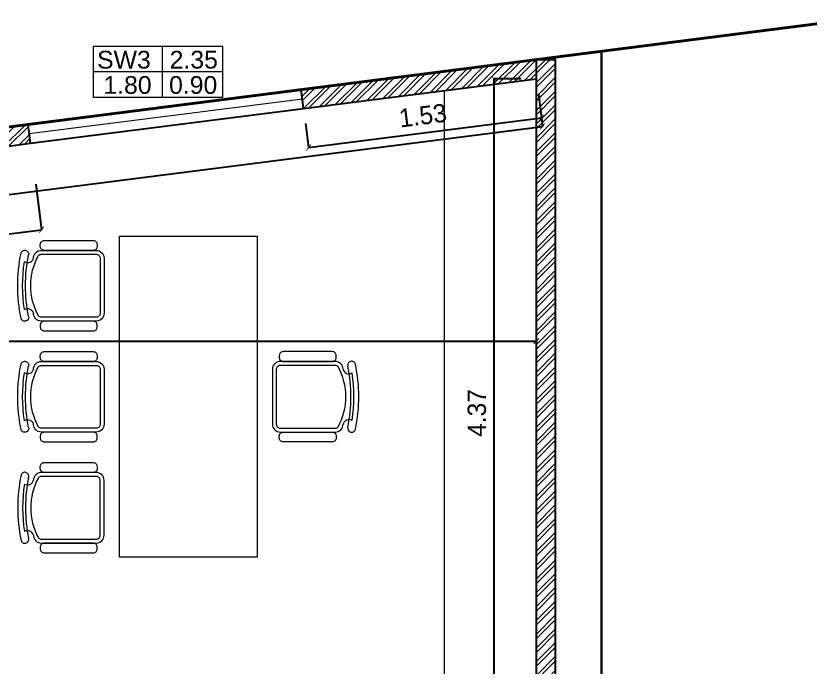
# Model space of a CAD drawing. Header units: metres. Extents: x 494 to 1845, y -666 to 1061.
# Drawn here: x 1543.4 to 1548.59, y 282.47 to 286.73 of the extents above; entities that cross this region are included whole.
import ezdxf

# ---------------------------------------------------------------- set-up
doc = ezdxf.new("R2010")
doc.units = ezdxf.units.M
doc.header["$MEASUREMENT"] = 0
doc.linetypes.add('1', pattern=[0])
doc.layers.get('Defpoints').update_dxf_attribs({"color": 12})
for name, color, linetype in [('CLOUMN GRID', 7, 'Continuous'), ('PLOT - SURVEY', 1, '1'), ('VDA DIMENSION', 8, 'Continuous'), ('VDA_ROOF', 250, 'Continuous'), ('VDA_WALL BELOW', 8, '1')]:
    doc.layers.add(name, color=color, linetype=linetype)
for name, color, linetype, lineweight in [('VDA-DW TAGS', 4, 'Continuous', 9), ('VDA-HATCH', 8, 'Continuous', 9), ('VDA-WALL', 250, 'Continuous', 25), ('VDA-WINDOW', 5, 'Continuous', 9), ('VDA_FURNITURE', 8, 'Continuous', 13)]:
    doc.layers.add(name, color=color, linetype=linetype, lineweight=lineweight)
doc.styles.add('arial', font='arial.ttf', dxfattribs={"height": 0.3})
doc.styles.add('RS', font='GOTHIC.TTF')
doc.dimstyles.new('SMALL-1', dxfattribs={"dimtxt": 0.16, "dimasz": 0.035, "dimexe": 0, "dimexo": 0.1, "dimgap": 0.05, "dimtad": 1, "dimzin": 0, "dimdsep": 46, "dimtxsty": 'RS', "dimblk": 'DOT', "dimcen": 2.5, "dimclrd": 256, "dimclre": 256, "dimclrt": 5, "dimadec": 0, "dimazin": 0, "dimtfac": 1, "dimtdec": 3, "dimtofl": 0, "dimtmove": 0, "dimatfit": 3, "dimfxl": 0, "dimtolj": 1, "dimtzin": 0, "dimarcsym": 0})

# ---------------------------------------------------------------- blocks, each defined once
blk = doc.blocks.new('D.CABIN')
at = {"layer": 'VDA_FURNITURE'}
for p, q in [((-0.9, 2.1), (0, 2.1)), ((-0.9, 0), (-0.9, 2.1)), ((0, 2.1), (0, 0)), ((0, 0), (-0.9, 0))]:
    blk.add_line(p, q, dxfattribs=at)
blk = doc.blocks.new('chair')
at = {"layer": 'VDA_FURNITURE'}
for p, q in [((-0.2311, -0.5111), (-0.2311, -0.5111)), ((0.2311, -0.5111), (0.2311, -0.5111))]:
    blk.add_line(p, q, dxfattribs=at)
for points in [[(0.1798, -0.4623), (0.1798, -0.4623, 0.414214), (0.2311, -0.4109), (0.2311, -0.0514, 0.414214), (0.1798, 0), (-0.1798, 0, 0.414214), (-0.2311, -0.0514), (-0.2311, -0.4109, 0.414214), (-0.1798, -0.4623)], [(0.197, -0.4299, 0.211652), (0.2054, -0.4109), (0.2054, -0.0514, 0.414214), (0.1798, -0.0257), (-0.1798, -0.0257, 0.414214), (-0.2054, -0.0514), (-0.2054, -0.4109, 0.211652), (-0.197, -0.4299)]]:
    blk.add_lwpolyline(points, format="xyb", dxfattribs=at)
for points in [[(-0.2697, -0.0449), (-0.2568, -0.0449, -0.414214), (-0.2311, -0.0706), (-0.2311, -0.3916, -0.414214), (-0.2568, -0.4173), (-0.2697, -0.4173, -0.414214), (-0.2953, -0.3916), (-0.2953, -0.0706, -0.414214)], [(0.2697, -0.0449), (0.2568, -0.0449, 0.414214), (0.2311, -0.0706), (0.2311, -0.3916, 0.414214), (0.2568, -0.4173), (0.2697, -0.4173, 0.414214), (0.2953, -0.3916), (0.2953, -0.0706, 0.414214)]]:
    blk.add_lwpolyline(points, format="xyb", close=True, dxfattribs=at)
for centre, radius, start, end in [((0, -0.0677), 0.4123, 241.4547, 298.5453), ((-0.1884, -0.5002), 0.0389, 327.8157, 77.159), ((0.1884, -0.5002), 0.0389, 102.841, 212.1843), ((-0.2065, -0.5183), 0.0257, 163.7398, 255.8623), ((-0.2065, -0.5183), 0.0257, 75.8623, 163.7398), ((0, 0.4874), 1.0011, 258.4635, 281.5365), ((0.2065, -0.5183), 0.0257, 16.2602, 104.1377), ((0.2065, -0.5183), 0.0257, 284.1377, 16.2602), ((0, 0.485), 1.05, 258.3098, 281.6902), ((0, 0.4874), 1.0203, 261.2358, 278.7642)]:
    blk.add_arc(centre, radius, start, end, dxfattribs=at)
blk = doc.blocks.new('D. TABLE')
at = {"layer": 'VDA_FURNITURE'}
blk.add_blockref('D.CABIN', (0, -2.1), dxfattribs=at)
at = {"layer": 'VDA_FURNITURE', "xscale": -1, "rotation": 270}
for p in [(-1, -0.3238), (-1, -1.05)]:
    blk.add_blockref('chair', p, dxfattribs=at)
at = {"layer": 'VDA_FURNITURE'}
for p, rotation in [((0.1, -1.05), 89.99999999999999), ((-1, -1.7762), 270)]:
    blk.add_blockref('chair', p, dxfattribs=dict(at, rotation=rotation))
blk = doc.blocks.new('_ArchTick')
at = {"color": 0, "linetype": 'ByBlock', "const_width": 0.15}
blk.add_lwpolyline([(-0.5, -0.5), (0.5, 0.5)], dxfattribs=at)
blk = doc.blocks.new('*D167')
at = {"layer": 'Defpoints', "color": 0}
for p in [(1546.5294, 286.3206), (1546.8053, 286.3206), (1546.8053, 281.9498)]:
    blk.add_point(p, dxfattribs=at)
at = {"layer": 'VDA DIMENSION', "lineweight": -2}
for p, q in [((1546.7053, 286.3206), (1546.5294, 286.3206)), ((1546.5294, 281.9498), (1546.5294, 286.3206)), ((1546.7053, 281.9498), (1546.5294, 281.9498))]:
    blk.add_line(p, q, dxfattribs=at)
at = {"layer": 'VDA DIMENSION', "lineweight": -2, "xscale": 0.035, "yscale": 0.035, "zscale": 0.035}
for p, rotation in [((1546.5294, 286.3206), 90), ((1546.5294, 281.9498), 270)]:
    blk.add_blockref('_ArchTick', p, dxfattribs=dict(at, rotation=rotation))
at = {"layer": 'VDA DIMENSION', "color": 5, "insert": (1546.4164, 284.1352), "char_height": 0.12, "attachment_point": 5, "rotation": 90, "style": 'RS'}
blk.add_mtext('\\A1;4.37', dxfattribs=at)
blk = doc.blocks.new('*D168')
at = {"layer": 'Defpoints', "color": 0}
for p in [(1546.8053, 286.3206), (1546.845, 286.0094), (1539.2103, 285.3516)]:
    blk.add_point(p, dxfattribs=at)
at = {"layer": 'VDA DIMENSION', "lineweight": -2}
for p, q in [((1546.818, 286.2214), (1546.845, 286.0094)), ((1539.25, 285.0404), (1546.845, 286.0094)), ((1539.223, 285.2524), (1539.25, 285.0404))]:
    blk.add_line(p, q, dxfattribs=at)
at = {"layer": 'VDA DIMENSION', "lineweight": -2, "xscale": 0.035, "yscale": 0.035, "zscale": 0.035}
for p, rotation in [((1546.845, 286.0094), 7.270690570133861), ((1539.25, 285.0404), 187.2706905701338)]:
    blk.add_blockref('_ArchTick', p, dxfattribs=dict(at, rotation=rotation))
at = {"layer": 'VDA DIMENSION', "color": 5, "insert": (1543.0332, 285.637), "char_height": 0.12, "attachment_point": 5, "rotation": 7.2707, "style": 'RS'}
blk.add_mtext('\\A1;7.66', dxfattribs=at)
blk = doc.blocks.new('*D169')
at = {"layer": 'Defpoints', "color": 0}
for p in [(1539.2103, 284.605), (1546.8053, 284.605), (1546.8053, 284.605)]:
    blk.add_point(p, dxfattribs=at)
at = {"layer": 'VDA DIMENSION', "lineweight": -2}
for p, q in [((1539.2103, 284.605), (1539.2103, 284.605)), ((1539.2103, 284.605), (1546.8053, 284.605)), ((1546.8053, 284.605), (1546.8053, 284.605))]:
    blk.add_line(p, q, dxfattribs=at)
at = {"layer": 'VDA DIMENSION', "lineweight": -2, "xscale": 0.035, "yscale": 0.035, "zscale": 0.035}
for p, rotation in [((1539.2103, 284.605), 179.99999999856), ((1546.8053, 284.605), 359.99999999856)]:
    blk.add_blockref('_ArchTick', p, dxfattribs=dict(at, rotation=rotation))
at = {"layer": 'VDA DIMENSION', "color": 5, "insert": (1543.0078, 284.7181), "char_height": 0.12, "attachment_point": 5, "rotation": 360, "style": 'RS'}
blk.add_mtext('\\A1;7.60', dxfattribs=at)
blk = doc.blocks.new('*D242')
at = {"layer": 'Defpoints', "color": 0}
for p in [(1546.8053, 286.3206), (1545.2836, 286.1268), (1546.8379, 286.065)]:
    blk.add_point(p, dxfattribs=at)
at = {"layer": 'VDA DIMENSION', "lineweight": -2}
for p, q in [((1546.8179, 286.2214), (1546.8379, 286.065)), ((1545.3161, 285.8712), (1546.8379, 286.065)), ((1545.2962, 286.0276), (1545.3161, 285.8712))]:
    blk.add_line(p, q, dxfattribs=at)
at = {"layer": 'VDA DIMENSION', "lineweight": -2, "xscale": 0.035, "yscale": 0.035, "zscale": 0.035}
for p, rotation in [((1546.8379, 286.065), 7.256373053594191), ((1545.3161, 285.8712), 187.2563730535942)]:
    blk.add_blockref('_ArchTick', p, dxfattribs=dict(at, rotation=rotation))
at = {"layer": 'VDA DIMENSION', "color": 5, "insert": (1546.0627, 286.0802), "char_height": 0.12, "attachment_point": 5, "rotation": 7.2564, "style": 'RS'}
blk.add_mtext('\\A1;1.53', dxfattribs=at)
blk = doc.blocks.new('*D243')
at = {"layer": 'Defpoints', "color": 0}
for p in [(1543.4981, 285.8987), (1541.4897, 285.6424), (1543.5703, 285.3332)]:
    blk.add_point(p, dxfattribs=at)
at = {"layer": 'VDA DIMENSION', "lineweight": -2}
for p, q in [((1543.5323, 285.6307), (1543.5703, 285.3332)), ((1541.5239, 285.3745), (1541.5619, 285.0769)), ((1541.5619, 285.0769), (1543.5703, 285.3332))]:
    blk.add_line(p, q, dxfattribs=at)
at = {"layer": 'VDA DIMENSION', "lineweight": -2, "xscale": 0.035, "yscale": 0.035, "zscale": 0.035}
for p, rotation in [((1543.5703, 285.3332), 7.270689038545382), ((1541.5619, 285.0769), 187.2706890385454)]:
    blk.add_blockref('_ArchTick', p, dxfattribs=dict(at, rotation=rotation))
at = {"layer": 'VDA DIMENSION', "color": 5, "insert": (1542.5518, 285.3171), "char_height": 0.12, "attachment_point": 5, "rotation": 7.2707, "style": 'RS'}
blk.add_mtext('\\A1;2.02', dxfattribs=at)
blk = doc.blocks.new('AFDASFDASF')
at = {"layer": 'VDA-DW TAGS'}
for p, q in [((-0.0171, -0.0207), (-0.0171, 0.3102)), ((0.3776, 0.1448), (-0.4697, 0.1448))]:
    blk.add_line(p, q, dxfattribs=at)
blk.add_lwpolyline([(0.3776, 0.3102), (-0.4697, 0.3102), (-0.4697, -0.0207), (0.3776, -0.0207)], close=True, dxfattribs=at)
at = {"layer": 'VDA-DW TAGS', "char_height": 0.11598, "attachment_point": 8, "style": 'arial'}
for s, insert, width in [('SW3', (-0.2695, 0.1654), 0.282293), ('2.35', (0.187, 0.1654), 0.282293), ('1.80', (-0.2463, 0), 0.27584), ('0.90', (0.1831, 0), 0.366174)]:
    blk.add_mtext(s, dxfattribs=dict(at, insert=insert, width=width))
blk = doc.blocks.new('DFSDFASDFASD')
at = {"layer": 'VDA_ROOF', "color": 5, "lineweight": 30, "ltscale": 4}
blk.add_lwpolyline([(43.72, 7.8762), (16.8656, 4.45), (-16.85, 4.45), (-16.85, -6.375), (7.45, -6.375), (7.45, -7.275), (43.72, -7.275), (43.72, -3.7999), (45.045, -3.7999), (45.045, 0.8251), (43.72, 0.8251)], close=True, dxfattribs=at)

msp = doc.modelspace()

# ---------------------------------------------------------------- hatches: boundary and pattern name
at = {"layer": 'VDA-HATCH'}
h = msp.add_hatch(dxfattribs=at)
h.set_pattern_fill('ANSI32', color=256, scale=0.17)
h.set_pattern_definition([(45, (87.54308, 2.66939), (-0.0450780573, 0.0450780573), []), (45, (87.573134, 2.66939), (-0.0450780573, 0.0450780573), [])])
h.paths.add_polyline_path([(1539.2103, 285.3516), (1539.2092, 285.4775), (1520.3759, 283.0747), (1489.6603, 283.0747), (1489.6603, 282.9497), (1520.3839, 282.9497)])
h.paths.add_polyline_path([(1501.9103, 272.5497), (1501.9103, 272.6747), (1502.7853, 272.6747), (1502.7853, 276.0997), (1502.8478, 276.0997), (1502.9103, 276.0997), (1502.9103, 272.6747), (1503.5103, 272.6747), (1503.5103, 272.5497)])
h.paths.add_polyline_path([(1507.8353, 272.5497), (1507.8353, 272.6747), (1508.4353, 272.6747), (1508.4353, 276.0997), (1508.5603, 276.0997), (1508.5603, 272.6747), (1509.1603, 272.6747), (1509.1603, 272.5497)])
h.paths.add_polyline_path([(1505.0103, 272.5497), (1505.0103, 272.6747), (1505.6103, 272.6747), (1505.6103, 276.0997), (1505.7353, 276.0997), (1505.7353, 272.6747), (1506.3353, 272.6747), (1506.3353, 272.5497)])
h.paths.add_polyline_path([(1510.6603, 272.5497), (1510.6603, 272.6747), (1511.2603, 272.6747), (1511.2603, 276.0997), (1511.3853, 276.0997), (1511.3853, 272.5497)])
h.paths.add_polyline_path([(1544.2803, 281.8623), (1544.2803, 281.9498), (1545.0053, 281.9498), (1545.0053, 281.8248), (1544.4053, 281.8248), (1544.4053, 280.6248), (1544.2803, 280.6248)])
h.paths.add_polyline_path([(1541.4739, 285.7664), (1542.4286, 285.8882), (1542.6022, 285.9104), (1542.6287, 285.9138), (1543.4823, 286.0227), (1543.4981, 285.8987), (1541.4897, 285.6424)])
h.paths.add_polyline_path([(1546.8053, 286.4466), (1546.9303, 286.4466), (1546.9303, 281.5248), (1546.8053, 281.5248)])
h.paths.add_polyline_path([(1545.2678, 286.2505), (1545.2836, 286.1265), (1546.8053, 286.3206), (1546.8053, 286.4466)])
h.paths.add_polyline_path([(1524.4853, 272.0497), (1524.4853, 275.0747), (1524.6103, 275.0747), (1524.6103, 272.0497)])
h.paths.add_polyline_path([(1524.3353, 275.9747), (1524.3353, 276.0997), (1526.9853, 276.0997), (1526.9853, 275.9747)])
h.paths.add_polyline_path([(1526.9853, 273.7997), (1527.1103, 273.7997), (1527.1103, 271.6497), (1526.9853, 271.6497)])
h.paths.add_polyline_path([(1545.7553, 281.8248), (1545.7553, 281.9498), (1546.8053, 281.9498), (1546.8053, 281.8248)])
h.paths.add_polyline_path([(1525.9603, 273.5247), (1526.9853, 273.5247), (1526.9853, 273.6497), (1525.9603, 273.6497)])
h.paths.add_polyline_path([(1511.2603, 271.6497), (1511.2603, 271.7747), (1512.0166, 271.7747), (1512.0166, 271.6497)])
h.paths.add_polyline_path([(1513.5166, 271.6497), (1513.5166, 271.7747), (1514.7791, 271.7747), (1514.7791, 271.6497)])
h.paths.add_polyline_path([(1511.2603, 272.5497), (1511.2603, 271.7747), (1511.3853, 271.7747), (1511.3853, 272.5497)])
h.paths.add_polyline_path([(1523.7353, 273.0747), (1524.4853, 273.0747), (1524.4853, 273.1997), (1523.7353, 273.1997)])
h.paths.add_polyline_path([(1539.2103, 285.4776), (1539.2103, 285.3516), (1539.7042, 285.4146), (1539.6884, 285.5386)])
h.paths.add_polyline_path([(1525.9603, 272.0497), (1525.9603, 272.7747), (1526.0853, 272.7747), (1526.0853, 272.0497)])
h.paths.add_polyline_path([(1523.8853, 274.6975), (1524.4853, 274.6975), (1524.4853, 274.8225), (1523.8853, 274.8225)])
h.paths.add_polyline_path([(1524.0353, 272.0497), (1524.0353, 272.1747), (1524.4853, 272.1747), (1524.4853, 272.0497)])
h.paths.add_polyline_path([(1522.9853, 272.0497), (1522.9853, 272.1747), (1523.4353, 272.1747), (1523.4353, 272.0497)])
h.paths.add_polyline_path([(1536.5353, 281.5248), (1536.6603, 281.5248), (1536.6603, 281.9498), (1536.5353, 281.9498), (1536.5353, 281.5248)])
h.paths.add_polyline_path([(1539.0853, 281.5248), (1539.0853, 281.9498), (1539.2103, 281.9498), (1539.2103, 281.5248)])
h.paths.add_polyline_path([(1541.9053, 281.5248), (1541.9053, 281.9498), (1542.0303, 281.9498), (1542.0303, 281.5248), (1541.9053, 281.5248)])
h.paths.add_polyline_path([(1525.9603, 272.0497), (1525.5853, 272.0497), (1525.5853, 272.1747), (1525.9603, 272.1747)])
h.paths.add_polyline_path([(1524.6103, 272.0497), (1524.6103, 272.1747), (1524.9853, 272.1747), (1524.9853, 272.0497)])
h.paths.add_polyline_path([(1546.8053, 280.6248), (1546.9303, 280.6248), (1546.9303, 280.9248), (1546.8053, 280.9248)])
h.paths.add_polyline_path([(1526.0853, 272.0497), (1526.0853, 272.1747), (1526.2353, 272.1747), (1526.2353, 272.0497)])
h.paths.add_polyline_path([(1526.9853, 272.0497), (1526.8353, 272.0497), (1526.8353, 272.1747), (1526.9853, 272.1747)])
h.paths.add_polyline_path([(1516.2791, 271.7747), (1516.2791, 271.6497), (1522.9853, 271.6497), (1522.9853, 276.0997), (1518.2353, 276.0997), (1518.2353, 275.9747), (1522.8603, 275.9747), (1522.8603, 271.7747), (1517.0353, 271.7747), (1517.0353, 276.0997), (1516.9103, 276.0997), (1516.9103, 271.7747)])
h.paths.add_polyline_path([(1489.6603, 272.6747), (1490.1426, 272.6747), (1490.1426, 272.5497), (1489.6603, 272.5497)])
h.paths.add_polyline_path([(1491.3426, 272.5497), (1491.3426, 272.6747), (1494.5853, 272.6747), (1494.5853, 272.5497)])
h.paths.add_polyline_path([(1495.7853, 272.6747), (1499.028, 272.6747), (1499.028, 272.5497), (1495.7853, 272.5497)])
h.paths.add_polyline_path([(1500.5853, 276.0997), (1500.7103, 276.0997), (1500.7103, 272.5497), (1500.228, 272.5497), (1500.228, 272.6747), (1500.5853, 272.6747)])

# ---------------------------------------------------------------- linework, layer by layer
at = {"layer": 'PLOT - SURVEY', "color": 250, "linetype": 'Continuous', "lineweight": 40}
msp.add_line((1520.3759, 283.0747), (1549.044, 286.7322), dxfattribs=at)
at = {"layer": 'VDA-WALL'}
for p, q in [((1545.2682, 286.2505), (1546.7895, 286.4446)), ((1546.8053, 280.6248), (1546.8053, 286.4466)), ((1546.8053, 286.4466), (1546.9303, 286.4466)), ((1546.9303, 280.6248), (1546.9303, 286.4466)), ((1545.2836, 286.1265), (1546.8053, 286.3206)), ((1545.2836, 286.1265), (1545.2678, 286.2505)), ((1541.4739, 285.7664), (1543.4859, 286.0231)), ((1543.4981, 285.8987), (1543.4823, 286.0227)), ((1541.4897, 285.6424), (1543.4981, 285.8987))]:
    msp.add_line(p, q, dxfattribs=at)
at = {"layer": 'VDA-WINDOW'}
msp.add_line((1545.2757, 286.1885), (1543.4902, 285.9607), dxfattribs=at)
at = {"layer": 'VDA_FURNITURE'}
msp.add_line((1546.2053, 281.9498), (1546.2053, 286.2441), dxfattribs=at)
at = {"layer": 'VDA_WALL BELOW'}
for p, q in [((1543.4859, 286.0231), (1545.2714, 286.2509)), ((1543.4981, 285.8987), (1545.2836, 286.1265))]:
    msp.add_line(p, q, dxfattribs=at)

# ---------------------------------------------------------------- block references
msp.add_blockref('DFSDFASDFASD', (1503.5103, 278.6247))
at = {"layer": 'CLOUMN GRID', "color": 2, "lineweight": 30}
msp.add_blockref('AFDASFDASF', (1544.3784, 286.2208), dxfattribs=at)
at = {"layer": 'VDA_FURNITURE'}
msp.add_blockref('D. TABLE', (1544.9794, 285.2912), dxfattribs=at)

# ---------------------------------------------------------------- dimensions: what is measured, and where the dimension line sits
at = {"layer": 'VDA DIMENSION'}
for p1, p2, distance, picture, middle in [((1539.2103, 285.3516), (1546.8053, 286.3206), -0.3137, '*D168', (1543.0332, 285.637)), ((1545.2836, 286.1268, -0.0002), (1546.8053, 286.3206, -0.0002), -0.2577, '*D242', (1546.0627, 286.0802)), ((1546.8053, 281.9498), (1546.8053, 286.3206), 0.2759, '*D167', (1546.4164, 284.1352)), ((1541.4897, 285.6424, 0), (1543.4981, 285.8987, -0.0002), -0.5701, '*D243', (1542.5518, 285.3171)), ((1539.210312, 284.605007), (1546.805313, 284.605007), 0.000028, '*D169', (1543.007812, 284.718053))]:
    dim = msp.add_aligned_dim(p1=p1, p2=p2, distance=distance, dimstyle='SMALL-1', override={"dimtxt": 0.12, "dimblk": 'ArchTick', "dimarcsym": 1}, dxfattribs=at)
    dim.commit()
    dim.dimension.update_dxf_attribs({"geometry": picture, "text_midpoint": middle})

doc.saveas('drawing.dxf')
